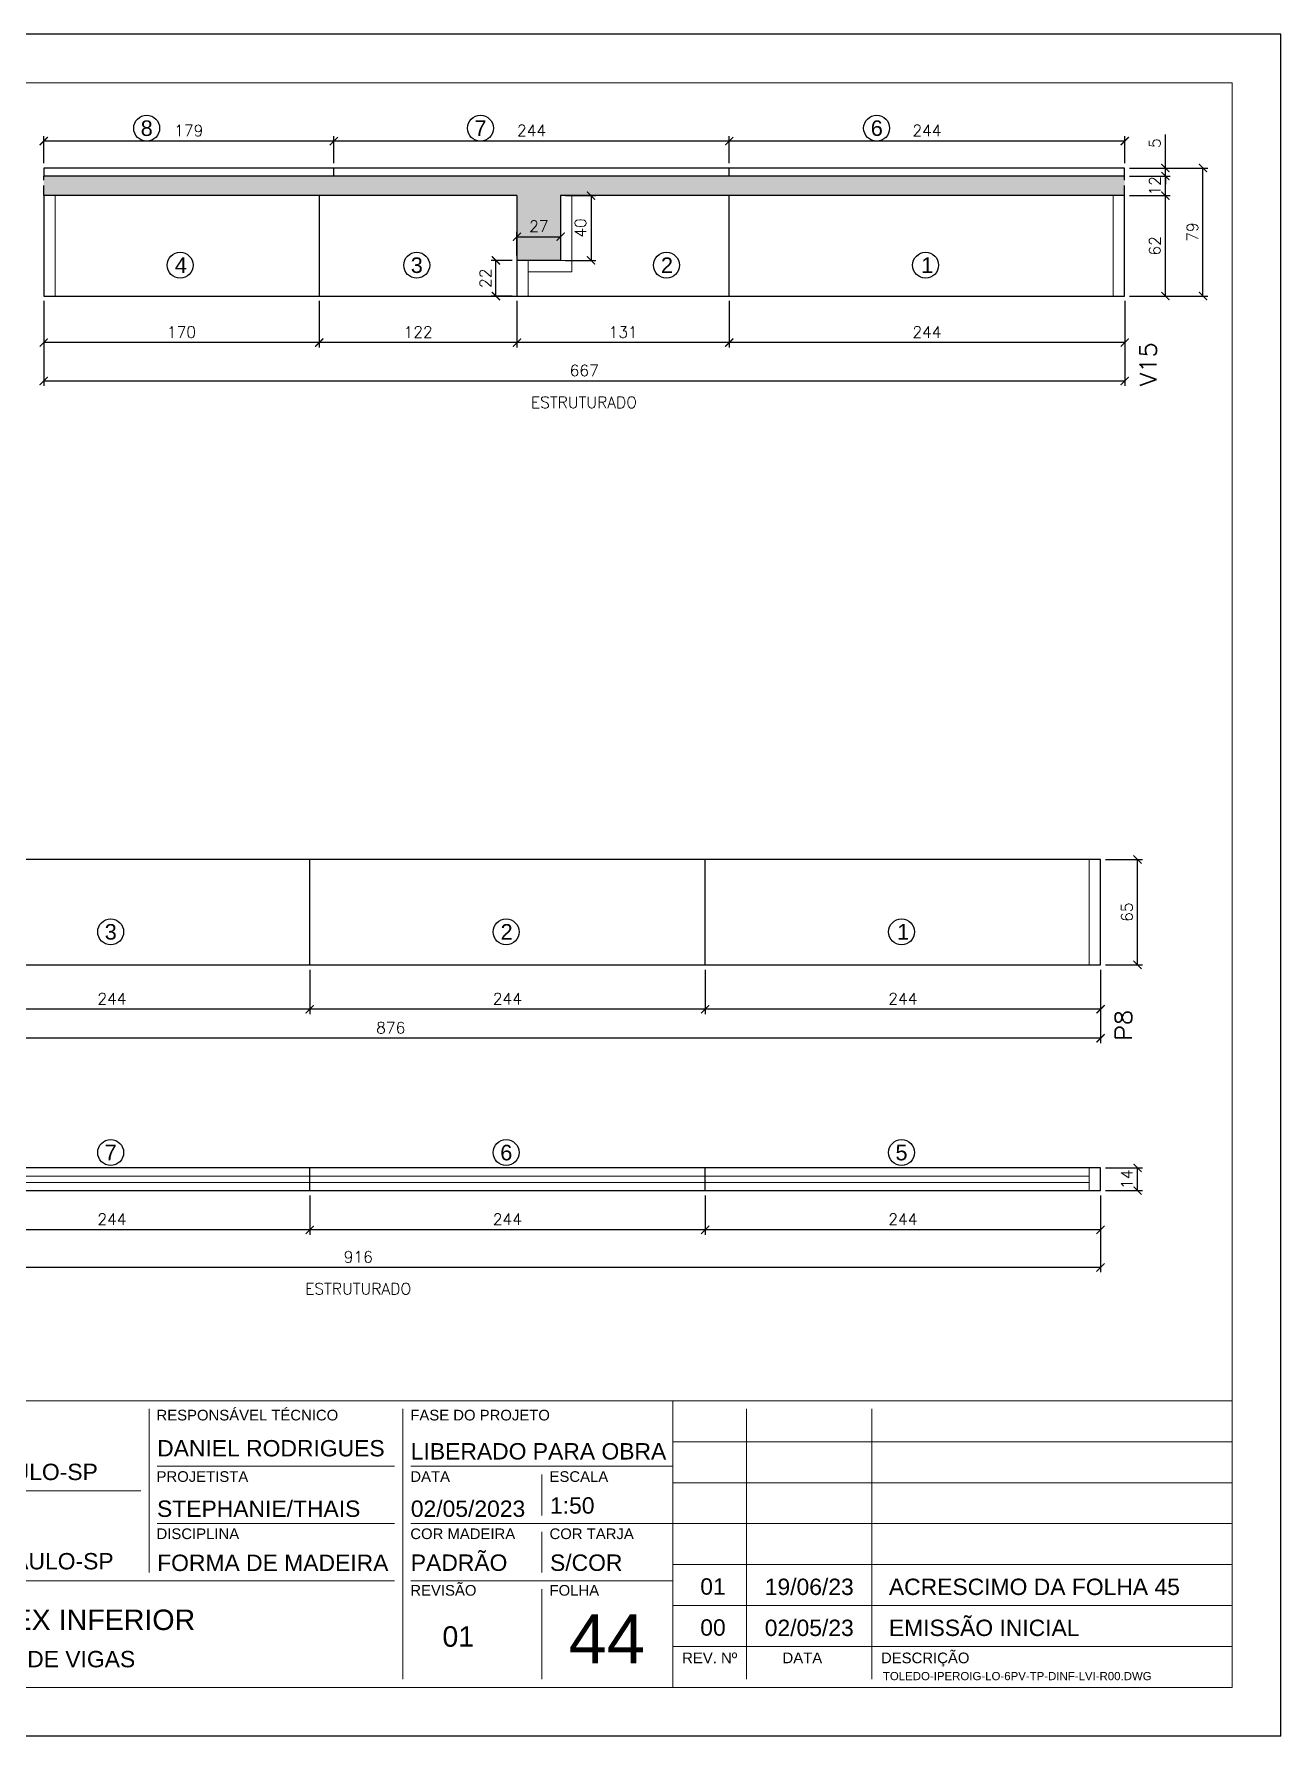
# Model space of a CAD drawing. Extents: x -23436 to 4767, y -4638 to 9755.
# Drawn here: x -19961 to -19191, y -3968 to -2918 of the extents above; entities that cross this region are included whole.
import ezdxf
from ezdxf.enums import TextEntityAlignment as Align

# ---------------------------------------------------------------- set-up
doc = ezdxf.new("R2010")
doc.units = 0
doc.header["$PDMODE"] = 2
doc.header["$PDSIZE"] = 10
doc.linetypes.add('HIDDEN', pattern=[9.525, 6.35, -3.175])
doc.layers.get('0').update_dxf_attribs({"lineweight": 13})
doc.layers.get('Defpoints').update_dxf_attribs({"lineweight": 13})
for name, color, linetype in [('Concreto', 250, 'HIDDEN'), ('Cota', 4, 'Continuous'), ('MB Logo', 255, 'Continuous'), ('Painéis', 200, 'Continuous'), ('Romaneio', 10, 'Continuous')]:
    doc.layers.add(name, color=color, linetype=linetype)
for name, color, linetype, lineweight in [('FOLHA MB', 7, 'Continuous', 13), ('N° Folha', 5, 'Continuous', 13), ('Sarr 2.2x7', 40, 'Continuous', 9), ('Texto Seção', 7, 'Continuous', 15)]:
    doc.layers.add(name, color=color, linetype=linetype, lineweight=lineweight)
doc.layers.add('Laje_Perimetro', color=7, linetype='Continuous', plot=False)
doc.styles.add('ARIAL', font='arial.ttf', dxfattribs={"oblique": 15, "height": 25})
doc.styles.add('MB_C01', font='arial.ttf', dxfattribs={"height": 1.3})
doc.styles.add('MB_C02', font='arial.ttf', dxfattribs={"height": 2})
doc.styles.add('MB_C03', font='arial.ttf', dxfattribs={"height": 2.5})
doc.styles.add('MB_C04', font='arial.ttf', dxfattribs={"height": 6})
doc.styles.add('REGUA-120', font='ROMANS.shx', dxfattribs={"height": 15})
doc.styles.add('ROMANS', font='romans.shx')
doc.dimstyles.new('Cota Paínel', dxfattribs={"dimtxt": 7, "dimasz": 5, "dimexe": 3, "dimexo": 3, "dimgap": 3, "dimtad": 1, "dimdec": 1, "dimzin": 12, "dimdsep": 46, "dimtxsty": 'ROMANS', "dimblk": 'ARCHTICK', "dimcen": 0, "dimclrd": 4, "dimclre": 4, "dimclrt": 1, "dimadec": 1, "dimazin": 3, "dimtfac": 1, "dimtdec": 1, "dimtmove": 0, "dimatfit": 3, "dimldrblk": 'OBLIQUE', "dimfxl": 1, "dimtolj": 1, "dimtzin": 12, "dimarcsym": 0})

# ---------------------------------------------------------------- blocks, each defined once
blk = doc.blocks.new('A$C169d8357')
at = {"layer": 'FOLHA MB', "color": 1}
for p, q in [((1109.8, 356.7), (70, 356.7)), ((786.6, 351.7), (786.6, 250.7)), ((943.1, 351.7), (943.1, 185)), ((1109.8, 356.7), (1109.8, 179.9)), ((1455, 356.7), (1109.8, 356.7)), ((1155.3, 185), (1155.3, 351.7)), ((1232.6, 351.7), (1232.6, 185)), ((1455, 331.5), (1109.8, 331.5)), ((938.1, 316.3), (791.6, 316.3)), ((1109.8, 316.3), (948.2, 316.3)), ((1029, 311.3), (1029, 286)), ((1455, 306.2), (1109.8, 306.2)), ((781.5, 301.2), (450.7, 301.2)), ((938.1, 281), (791.6, 281)), ((1109.8, 281), (948.2, 281)), ((1029, 275.9), (1029, 250.7)), ((1455, 281), (1109.8, 281)), ((1455, 255.7), (1109.8, 255.7)), ((938.1, 245.6), (450.7, 245.6)), ((1109.8, 245.6), (948.2, 245.6)), ((1029, 240.6), (1029, 185)), ((1455, 230.4), (1109.8, 230.4)), ((1455, 205.2), (1109.8, 205.2))]:
    blk.add_line(p, q, dxfattribs=at)
for points in [[(0, 1199.9), (0, 149.9), (1485, 149.9), (1485, 1199.9)], [(70, 1169.9), (70, 179.9), (1455, 179.9), (1455, 1169.9)]]:
    blk.add_lwpolyline(points, close=True, dxfattribs=at)
at = {"layer": 'FOLHA MB', "color": 6}
for s, height, style, p in [('RESPONSÁVEL TÉCNICO', 6.566, 'MB_C01', (791.2, 344.6)), ('FASE DO PROJETO', 6.566, 'MB_C01', (947.8, 344.6)), ('R. HUNGRIA,620-10ºANDAR-SÃO PAULO-SP', 10.102, 'MB_C02', (459.7, 307.8)), ('PROJETISTA', 6.57, 'MB_C01', (791.2, 306.7)), ('DATA', 6.57, 'MB_C01', (947.8, 306.7)), ('ESCALA', 6.57, 'MB_C01', (1033.7, 306.7)), ('DISCIPLINA', 6.57, 'MB_C01', (791.2, 271.4)), ('COR MADEIRA', 6.566, 'MB_C01', (947.8, 271.4)), ('COR TARJA', 6.57, 'MB_C01', (1033.7, 271.4)), ('RUA IPEROIG,180-PERDIZES-SÃO PAULO-SP', 10.102, 'MB_C02', (459.7, 252.7)), ('REVISÃO', 6.57, 'MB_C01', (947.8, 236.5)), ('FOLHA', 6.57, 'MB_C01', (1033.7, 236.5)), ('PROJETO EXECUTIVO DE LATERAIS DE VIGAS', 10.102, 'MB_C02', (459.7, 192.3))]:
    blk.add_text(s, height=height, dxfattribs=dict(at, style=style)).set_placement(p)
at = {"layer": 'FOLHA MB', "color": 5}
for s, height, style, p in [('DANIEL RODRIGUES', 10.102, 'MB_C02', (791.6, 322.4)), ('LIBERADO PARA OBRA', 10.102, 'MB_C02', (948.1, 320.5)), ('STEPHANIE/THAIS', 10.102, 'MB_C02', (791.5, 285.1)), ('02/05/2023', 10.1, 'MB_C02', (948.1, 285.1)), ('1:50', 10.1, 'MB_C02', (1034, 287.1)), ('PADRÃO', 10.1, 'MB_C02', (948.1, 251.8)), ('FORMA DE MADEIRA', 10.102, 'MB_C02', (791.6, 251.7)), ('S/COR', 10.1, 'MB_C02', (1034, 251.8)), ('01', 10.1, 'MB_C02', (1126.7, 237.1)), ('19/06/23', 10.1, 'MB_C02', (1166.5, 236.9)), ('ACRESCIMO DA FOLHA 45', 10.102, 'MB_C02', (1243.1, 236.9)), ('6º PAVIMENTO / TIPO / DUPLEX INFERIOR', 12.628, 'MB_C03', (459.7, 215.3)), ('00', 10.1, 'MB_C02', (1126.7, 211.8)), ('02/05/23', 10.1, 'MB_C02', (1166.5, 211.6)), ('EMISSÃO INICIAL', 10.102, 'MB_C02', (1243.1, 211.6)), ('01', 12.63, 'MB_C03', (967.6, 205))]:
    blk.add_text(s, height=height, dxfattribs=dict(at, style=style)).set_placement(p)
at = {"layer": 'FOLHA MB', "color": 6, "style": 'MB_C01'}
for s, p in [('REV. Nº', (1132.5, 198.1)), ('DATA', (1189.7, 198.1)), ('DESCRIÇÃO', (1265.5, 198.1))]:
    blk.add_text(s, height=6.57, dxfattribs=at).set_placement(p, align=Align.MIDDLE_CENTER)
at = {"layer": 'FOLHA MB', "insert": (1239.4, 189.4), "char_height": 5.051, "width": 210.818, "attachment_point": 1, "style": 'MB_C04'}
blk.add_mtext('TOLEDO-IPEROIG-LO-6PV-TP-DINF-LVI-R00.DWG', dxfattribs=at)
blk = doc.blocks.new('_ArchTick')
at = {"color": 0, "linetype": 'ByBlock', "const_width": 0.15}
blk.add_lwpolyline([(-0.5, -0.5), (0.5, 0.5)], dxfattribs=at)
blk = doc.blocks.new('*D1440')
at = {"layer": 'Cota', "color": 4, "lineweight": -2, "transparency": 16777216}
for p, q in [((-19546.7, -3495), (-19546.7, -3522.4)), ((-19302.7, -3495), (-19302.7, -3522.4)), ((-19302.7, -3519.4), (-19546.7, -3519.4))]:
    blk.add_line(p, q, dxfattribs=at)
at = {"layer": 'Defpoints', "color": 0, "transparency": 16777216}
for p in [(-19546.7, -3492), (-19302.7, -3492), (-19546.7, -3519.4)]:
    blk.add_point(p, dxfattribs=at)
at = {"layer": 'Cota', "color": 4, "lineweight": -2, "transparency": 16777216, "xscale": 5, "yscale": 5, "zscale": 5, "rotation": 180}
blk.add_blockref('_ArchTick', (-19546.7, -3519.4), dxfattribs=at)
at = {"layer": 'Cota', "color": 4, "lineweight": -2, "transparency": 16777216, "xscale": 5, "yscale": 5, "zscale": 5}
blk.add_blockref('_ArchTick', (-19302.7, -3519.4), dxfattribs=at)
at = {"layer": 'Cota', "color": 1, "transparency": 16777216, "insert": (-19424.7, -3512.9), "char_height": 7, "attachment_point": 5, "style": 'ROMANS'}
blk.add_mtext('\\A1;244', dxfattribs=at)
blk = doc.blocks.new('_OBLIQUE')
at = {"color": 0, "linetype": 'ByBlock', "lineweight": -2}
for p, q in [((0, 0), (-1, 0)), ((-0.5, -0.5), (0.5, 0.5))]:
    blk.add_line(p, q, dxfattribs=at)
blk = doc.blocks.new('*D1441')
at = {"layer": 'Cota', "color": 4, "lineweight": -2, "transparency": 16777216}
for p, q in [((-19790.7, -3495), (-19790.7, -3522.4)), ((-19546.7, -3495), (-19546.7, -3522.4)), ((-19546.7, -3519.4), (-19790.7, -3519.4))]:
    blk.add_line(p, q, dxfattribs=at)
at = {"layer": 'Defpoints', "color": 0, "transparency": 16777216}
for p in [(-19790.7, -3492), (-19546.7, -3492), (-19790.7, -3519.4)]:
    blk.add_point(p, dxfattribs=at)
at = {"layer": 'Cota', "color": 4, "lineweight": -2, "transparency": 16777216, "xscale": 5, "yscale": 5, "zscale": 5, "rotation": 180}
blk.add_blockref('_ArchTick', (-19790.7, -3519.4), dxfattribs=at)
at = {"layer": 'Cota', "color": 4, "lineweight": -2, "transparency": 16777216, "xscale": 5, "yscale": 5, "zscale": 5}
blk.add_blockref('_ArchTick', (-19546.7, -3519.4), dxfattribs=at)
at = {"layer": 'Cota', "color": 1, "transparency": 16777216, "insert": (-19668.7, -3512.9), "char_height": 7, "attachment_point": 5, "style": 'ROMANS'}
blk.add_mtext('\\A1;244', dxfattribs=at)
blk = doc.blocks.new('*D1442')
at = {"layer": 'Cota', "color": 4, "lineweight": -2, "transparency": 16777216}
for p, q in [((-20034.7, -3495), (-20034.7, -3522.4)), ((-19790.7, -3495), (-19790.7, -3522.4)), ((-19790.7, -3519.4), (-20034.7, -3519.4))]:
    blk.add_line(p, q, dxfattribs=at)
at = {"layer": 'Defpoints', "color": 0, "transparency": 16777216}
for p in [(-20034.7, -3492), (-19790.7, -3492), (-20034.7, -3519.4)]:
    blk.add_point(p, dxfattribs=at)
at = {"layer": 'Cota', "color": 4, "lineweight": -2, "transparency": 16777216, "xscale": 5, "yscale": 5, "zscale": 5, "rotation": 180}
blk.add_blockref('_ArchTick', (-20034.7, -3519.4), dxfattribs=at)
at = {"layer": 'Cota', "color": 4, "lineweight": -2, "transparency": 16777216, "xscale": 5, "yscale": 5, "zscale": 5}
blk.add_blockref('_ArchTick', (-19790.7, -3519.4), dxfattribs=at)
at = {"layer": 'Cota', "color": 1, "transparency": 16777216, "insert": (-19912.7, -3512.9), "char_height": 7, "attachment_point": 5, "style": 'ROMANS'}
blk.add_mtext('\\A1;244', dxfattribs=at)
blk = doc.blocks.new('*D1444')
at = {"layer": 'Cota', "color": 4, "lineweight": -2, "transparency": 16777216}
for p, q in [((-19546.7, -3634.3), (-19546.7, -3658.5)), ((-19302.7, -3634.3), (-19302.7, -3658.5)), ((-19302.7, -3655.5), (-19546.7, -3655.5))]:
    blk.add_line(p, q, dxfattribs=at)
at = {"layer": 'Defpoints', "color": 0, "transparency": 16777216}
for p in [(-19546.7, -3631.3), (-19302.7, -3631.3), (-19546.7, -3655.5)]:
    blk.add_point(p, dxfattribs=at)
at = {"layer": 'Cota', "color": 4, "lineweight": -2, "transparency": 16777216, "xscale": 5, "yscale": 5, "zscale": 5, "rotation": 180}
blk.add_blockref('_ArchTick', (-19546.7, -3655.5), dxfattribs=at)
at = {"layer": 'Cota', "color": 4, "lineweight": -2, "transparency": 16777216, "xscale": 5, "yscale": 5, "zscale": 5}
blk.add_blockref('_ArchTick', (-19302.7, -3655.5), dxfattribs=at)
at = {"layer": 'Cota', "color": 1, "transparency": 16777216, "insert": (-19424.7, -3649), "char_height": 7, "attachment_point": 5, "style": 'ROMANS'}
blk.add_mtext('\\A1;244', dxfattribs=at)
blk = doc.blocks.new('*D1445')
at = {"layer": 'Cota', "color": 4, "lineweight": -2, "transparency": 16777216}
for p, q in [((-19790.7, -3634.3), (-19790.7, -3658.5)), ((-19546.7, -3634.3), (-19546.7, -3658.5)), ((-19546.7, -3655.5), (-19790.7, -3655.5))]:
    blk.add_line(p, q, dxfattribs=at)
at = {"layer": 'Defpoints', "color": 0, "transparency": 16777216}
for p in [(-19790.7, -3631.3), (-19546.7, -3631.3), (-19790.7, -3655.5)]:
    blk.add_point(p, dxfattribs=at)
at = {"layer": 'Cota', "color": 4, "lineweight": -2, "transparency": 16777216, "xscale": 5, "yscale": 5, "zscale": 5, "rotation": 180}
blk.add_blockref('_ArchTick', (-19790.7, -3655.5), dxfattribs=at)
at = {"layer": 'Cota', "color": 4, "lineweight": -2, "transparency": 16777216, "xscale": 5, "yscale": 5, "zscale": 5}
blk.add_blockref('_ArchTick', (-19546.7, -3655.5), dxfattribs=at)
at = {"layer": 'Cota', "color": 1, "transparency": 16777216, "insert": (-19668.7, -3649), "char_height": 7, "attachment_point": 5, "style": 'ROMANS'}
blk.add_mtext('\\A1;244', dxfattribs=at)
blk = doc.blocks.new('*D1446')
at = {"layer": 'Cota', "color": 4, "lineweight": -2, "transparency": 16777216}
for p, q in [((-20034.7, -3634.3), (-20034.7, -3658.5)), ((-19790.7, -3634.3), (-19790.7, -3658.5)), ((-19790.7, -3655.5), (-20034.7, -3655.5))]:
    blk.add_line(p, q, dxfattribs=at)
at = {"layer": 'Defpoints', "color": 0, "transparency": 16777216}
for p in [(-20034.7, -3631.3), (-19790.7, -3631.3), (-20034.7, -3655.5)]:
    blk.add_point(p, dxfattribs=at)
at = {"layer": 'Cota', "color": 4, "lineweight": -2, "transparency": 16777216, "xscale": 5, "yscale": 5, "zscale": 5, "rotation": 180}
blk.add_blockref('_ArchTick', (-20034.7, -3655.5), dxfattribs=at)
at = {"layer": 'Cota', "color": 4, "lineweight": -2, "transparency": 16777216, "xscale": 5, "yscale": 5, "zscale": 5}
blk.add_blockref('_ArchTick', (-19790.7, -3655.5), dxfattribs=at)
at = {"layer": 'Cota', "color": 1, "transparency": 16777216, "insert": (-19912.7, -3649), "char_height": 7, "attachment_point": 5, "style": 'ROMANS'}
blk.add_mtext('\\A1;244', dxfattribs=at)
blk = doc.blocks.new('*D1448')
at = {"layer": 'Cota', "color": 4, "lineweight": -2, "transparency": 16777216}
for p, q in [((-20218.7, -3634.3), (-20218.7, -3681.7)), ((-19302.7, -3634.3), (-19302.7, -3681.7)), ((-19302.7, -3678.7), (-20218.7, -3678.7))]:
    blk.add_line(p, q, dxfattribs=at)
at = {"layer": 'Defpoints', "color": 0, "transparency": 16777216}
for p in [(-20218.7, -3631.3), (-19302.7, -3631.3), (-20218.7, -3678.7)]:
    blk.add_point(p, dxfattribs=at)
at = {"layer": 'Cota', "color": 4, "lineweight": -2, "transparency": 16777216, "xscale": 5, "yscale": 5, "zscale": 5, "rotation": 180}
blk.add_blockref('_ArchTick', (-20218.7, -3678.7), dxfattribs=at)
at = {"layer": 'Cota', "color": 4, "lineweight": -2, "transparency": 16777216, "xscale": 5, "yscale": 5, "zscale": 5}
blk.add_blockref('_ArchTick', (-19302.7, -3678.7), dxfattribs=at)
at = {"layer": 'Cota', "color": 1, "transparency": 16777216, "insert": (-19760.7, -3672.2), "char_height": 7, "attachment_point": 5, "style": 'ROMANS'}
blk.add_mtext('\\A1;916', dxfattribs=at)
blk = doc.blocks.new('*D1449')
at = {"layer": 'Cota', "color": 4, "lineweight": -2, "transparency": 16777216}
for p, q in [((-20178.7, -3495), (-20178.7, -3540.3)), ((-19302.7, -3495), (-19302.7, -3540.3)), ((-19302.7, -3537.3), (-20178.7, -3537.3))]:
    blk.add_line(p, q, dxfattribs=at)
at = {"layer": 'Defpoints', "color": 0, "transparency": 16777216}
for p in [(-20178.7, -3492), (-19302.7, -3492), (-20178.7, -3537.3)]:
    blk.add_point(p, dxfattribs=at)
at = {"layer": 'Cota', "color": 4, "lineweight": -2, "transparency": 16777216, "xscale": 5, "yscale": 5, "zscale": 5, "rotation": 180}
blk.add_blockref('_ArchTick', (-20178.7, -3537.3), dxfattribs=at)
at = {"layer": 'Cota', "color": 4, "lineweight": -2, "transparency": 16777216, "xscale": 5, "yscale": 5, "zscale": 5}
blk.add_blockref('_ArchTick', (-19302.7, -3537.3), dxfattribs=at)
at = {"layer": 'Cota', "color": 1, "transparency": 16777216, "insert": (-19740.7, -3530.8), "char_height": 7, "attachment_point": 5, "style": 'ROMANS'}
blk.add_mtext('\\A1;876', dxfattribs=at)
blk = doc.blocks.new('*D1452')
at = {"layer": 'Cota', "color": 4, "lineweight": -2, "transparency": 16777216}
for p, q in [((-19299.7, -3617.3), (-19276.9, -3617.3)), ((-19279.9, -3631.3), (-19279.9, -3617.3)), ((-19299.7, -3631.3), (-19276.9, -3631.3))]:
    blk.add_line(p, q, dxfattribs=at)
at = {"layer": 'Defpoints', "color": 0, "transparency": 16777216}
for p in [(-19302.7, -3617.3), (-19279.9, -3617.3), (-19302.7, -3631.3)]:
    blk.add_point(p, dxfattribs=at)
at = {"layer": 'Cota', "color": 4, "lineweight": -2, "transparency": 16777216, "xscale": 5, "yscale": 5, "zscale": 5}
for p, rotation in [((-19279.9, -3617.3), 90), ((-19279.9, -3631.3), 270)]:
    blk.add_blockref('_ArchTick', p, dxfattribs=dict(at, rotation=rotation))
at = {"layer": 'Cota', "color": 1, "transparency": 16777216, "insert": (-19286.4, -3624.3), "char_height": 7, "attachment_point": 5, "rotation": 90, "style": 'ROMANS'}
blk.add_mtext('\\A1;14', dxfattribs=at)
blk = doc.blocks.new('*D1453')
at = {"layer": 'Cota', "color": 4, "lineweight": -2, "transparency": 16777216}
for p, q in [((-19299.7, -3427), (-19276.9, -3427)), ((-19279.9, -3492), (-19279.9, -3427)), ((-19299.7, -3492), (-19276.9, -3492))]:
    blk.add_line(p, q, dxfattribs=at)
at = {"layer": 'Defpoints', "color": 0, "transparency": 16777216}
for p in [(-19302.7, -3427), (-19279.9, -3427), (-19302.7, -3492)]:
    blk.add_point(p, dxfattribs=at)
at = {"layer": 'Cota', "color": 4, "lineweight": -2, "transparency": 16777216, "xscale": 5, "yscale": 5, "zscale": 5}
for p, rotation in [((-19279.9, -3427), 90), ((-19279.9, -3492), 270)]:
    blk.add_blockref('_ArchTick', p, dxfattribs=dict(at, rotation=rotation))
at = {"layer": 'Cota', "color": 1, "transparency": 16777216, "insert": (-19286.4, -3459.5), "char_height": 7, "attachment_point": 5, "rotation": 90, "style": 'ROMANS'}
blk.add_mtext('\\A1;65', dxfattribs=at)
blk = doc.blocks.new('*D1454')
at = {"layer": 'Cota', "color": 4, "lineweight": -2, "transparency": 16777216}
for p, q in [((-19531.8, -3082.4), (-19531.8, -3111.1)), ((-19287.8, -3082.4), (-19287.8, -3111.1)), ((-19287.8, -3108.1), (-19531.8, -3108.1))]:
    blk.add_line(p, q, dxfattribs=at)
at = {"layer": 'Defpoints', "color": 0, "transparency": 16777216}
for p in [(-19531.8, -3079.4), (-19287.8, -3079.4), (-19531.8, -3108.1)]:
    blk.add_point(p, dxfattribs=at)
at = {"layer": 'Cota', "color": 4, "lineweight": -2, "transparency": 16777216, "xscale": 5, "yscale": 5, "zscale": 5, "rotation": 180}
blk.add_blockref('_ArchTick', (-19531.8, -3108.1), dxfattribs=at)
at = {"layer": 'Cota', "color": 4, "lineweight": -2, "transparency": 16777216, "xscale": 5, "yscale": 5, "zscale": 5}
blk.add_blockref('_ArchTick', (-19287.8, -3108.1), dxfattribs=at)
at = {"layer": 'Cota', "color": 1, "transparency": 16777216, "insert": (-19409.8, -3101.6), "char_height": 7, "attachment_point": 5, "style": 'ROMANS'}
blk.add_mtext('\\A1;244', dxfattribs=at)
blk = doc.blocks.new('*D1455')
at = {"layer": 'Cota', "color": 4, "lineweight": -2, "transparency": 16777216}
for p, q in [((-19662.8, -3082.4), (-19662.8, -3111.1)), ((-19531.8, -3082.4), (-19531.8, -3111.1)), ((-19531.8, -3108.1), (-19662.8, -3108.1))]:
    blk.add_line(p, q, dxfattribs=at)
at = {"layer": 'Defpoints', "color": 0, "transparency": 16777216}
for p in [(-19662.8, -3079.4), (-19531.8, -3079.4), (-19662.8, -3108.1)]:
    blk.add_point(p, dxfattribs=at)
at = {"layer": 'Cota', "color": 4, "lineweight": -2, "transparency": 16777216, "xscale": 5, "yscale": 5, "zscale": 5, "rotation": 180}
blk.add_blockref('_ArchTick', (-19662.8, -3108.1), dxfattribs=at)
at = {"layer": 'Cota', "color": 4, "lineweight": -2, "transparency": 16777216, "xscale": 5, "yscale": 5, "zscale": 5}
blk.add_blockref('_ArchTick', (-19531.8, -3108.1), dxfattribs=at)
at = {"layer": 'Cota', "color": 1, "transparency": 16777216, "insert": (-19597.3, -3101.6), "char_height": 7, "attachment_point": 5, "style": 'ROMANS'}
blk.add_mtext('\\A1;131', dxfattribs=at)
blk = doc.blocks.new('*D1456')
at = {"layer": 'Cota', "color": 4, "lineweight": -2, "transparency": 16777216}
for p, q in [((-19784.8, -3082.4), (-19784.8, -3111.1)), ((-19662.8, -3082.4), (-19662.8, -3111.1)), ((-19662.8, -3108.1), (-19784.8, -3108.1))]:
    blk.add_line(p, q, dxfattribs=at)
at = {"layer": 'Defpoints', "color": 0, "transparency": 16777216}
for p in [(-19784.8, -3079.4), (-19662.8, -3079.4), (-19784.8, -3108.1)]:
    blk.add_point(p, dxfattribs=at)
at = {"layer": 'Cota', "color": 4, "lineweight": -2, "transparency": 16777216, "xscale": 5, "yscale": 5, "zscale": 5, "rotation": 180}
blk.add_blockref('_ArchTick', (-19784.8, -3108.1), dxfattribs=at)
at = {"layer": 'Cota', "color": 4, "lineweight": -2, "transparency": 16777216, "xscale": 5, "yscale": 5, "zscale": 5}
blk.add_blockref('_ArchTick', (-19662.8, -3108.1), dxfattribs=at)
at = {"layer": 'Cota', "color": 1, "transparency": 16777216, "insert": (-19723.8, -3101.6), "char_height": 7, "attachment_point": 5, "style": 'ROMANS'}
blk.add_mtext('\\A1;122', dxfattribs=at)
blk = doc.blocks.new('*D1457')
at = {"layer": 'Cota', "color": 4, "lineweight": -2, "transparency": 16777216}
for p, q in [((-19954.8, -3082.4), (-19954.8, -3111.1)), ((-19784.8, -3082.4), (-19784.8, -3111.1)), ((-19784.8, -3108.1), (-19954.8, -3108.1))]:
    blk.add_line(p, q, dxfattribs=at)
at = {"layer": 'Defpoints', "color": 0, "transparency": 16777216}
for p in [(-19954.8, -3079.4), (-19784.8, -3079.4), (-19954.8, -3108.1)]:
    blk.add_point(p, dxfattribs=at)
at = {"layer": 'Cota', "color": 4, "lineweight": -2, "transparency": 16777216, "xscale": 5, "yscale": 5, "zscale": 5, "rotation": 180}
blk.add_blockref('_ArchTick', (-19954.8, -3108.1), dxfattribs=at)
at = {"layer": 'Cota', "color": 4, "lineweight": -2, "transparency": 16777216, "xscale": 5, "yscale": 5, "zscale": 5}
blk.add_blockref('_ArchTick', (-19784.8, -3108.1), dxfattribs=at)
at = {"layer": 'Cota', "color": 1, "transparency": 16777216, "insert": (-19869.8, -3101.6), "char_height": 7, "attachment_point": 5, "style": 'ROMANS'}
blk.add_mtext('\\A1;170', dxfattribs=at)
blk = doc.blocks.new('*D1470')
at = {"layer": 'Cota', "color": 4, "lineweight": -2, "transparency": 16777216}
for p, q in [((-19954.8, -3082.4), (-19954.8, -3134.8)), ((-19287.8, -3082.4), (-19287.8, -3134.8)), ((-19287.8, -3131.8), (-19954.8, -3131.8))]:
    blk.add_line(p, q, dxfattribs=at)
at = {"layer": 'Defpoints', "color": 0, "transparency": 16777216}
for p in [(-19954.8, -3079.4), (-19287.8, -3079.4), (-19954.8, -3131.8)]:
    blk.add_point(p, dxfattribs=at)
at = {"layer": 'Cota', "color": 4, "lineweight": -2, "transparency": 16777216, "xscale": 5, "yscale": 5, "zscale": 5, "rotation": 180}
blk.add_blockref('_ArchTick', (-19954.8, -3131.8), dxfattribs=at)
at = {"layer": 'Cota', "color": 4, "lineweight": -2, "transparency": 16777216, "xscale": 5, "yscale": 5, "zscale": 5}
blk.add_blockref('_ArchTick', (-19287.8, -3131.8), dxfattribs=at)
at = {"layer": 'Cota', "color": 1, "transparency": 16777216, "insert": (-19621.3, -3125.3), "char_height": 7, "attachment_point": 5, "style": 'ROMANS'}
blk.add_mtext('\\A1;667', dxfattribs=at)
blk = doc.blocks.new('*D1471')
at = {"layer": 'Cota', "color": 4, "lineweight": -2, "transparency": 16777216}
for p, q in [((-19531.8, -2997.4), (-19531.8, -2980.8)), ((-19287.8, -2997.4), (-19287.8, -2980.8)), ((-19287.8, -2983.8), (-19531.8, -2983.8))]:
    blk.add_line(p, q, dxfattribs=at)
at = {"layer": 'Defpoints', "color": 0, "transparency": 16777216}
for p in [(-19531.8, -2983.8), (-19531.8, -3000.4), (-19287.8, -3000.4)]:
    blk.add_point(p, dxfattribs=at)
at = {"layer": 'Cota', "color": 4, "lineweight": -2, "transparency": 16777216, "xscale": 5, "yscale": 5, "zscale": 5, "rotation": 180}
blk.add_blockref('_ArchTick', (-19531.8, -2983.8), dxfattribs=at)
at = {"layer": 'Cota', "color": 4, "lineweight": -2, "transparency": 16777216, "xscale": 5, "yscale": 5, "zscale": 5}
blk.add_blockref('_ArchTick', (-19287.8, -2983.8), dxfattribs=at)
at = {"layer": 'Cota', "color": 1, "transparency": 16777216, "insert": (-19409.8, -2977.3), "char_height": 7, "attachment_point": 5, "style": 'ROMANS'}
blk.add_mtext('\\A1;244', dxfattribs=at)
blk = doc.blocks.new('*D1472')
at = {"layer": 'Cota', "color": 4, "lineweight": -2, "transparency": 16777216}
for p, q in [((-19775.8, -2997.4), (-19775.8, -2980.8)), ((-19531.8, -2997.4), (-19531.8, -2980.8)), ((-19531.8, -2983.8), (-19775.8, -2983.8))]:
    blk.add_line(p, q, dxfattribs=at)
at = {"layer": 'Defpoints', "color": 0, "transparency": 16777216}
for p in [(-19775.8, -2983.8), (-19775.8, -3000.4), (-19531.8, -3000.4)]:
    blk.add_point(p, dxfattribs=at)
at = {"layer": 'Cota', "color": 4, "lineweight": -2, "transparency": 16777216, "xscale": 5, "yscale": 5, "zscale": 5, "rotation": 180}
blk.add_blockref('_ArchTick', (-19775.8, -2983.8), dxfattribs=at)
at = {"layer": 'Cota', "color": 4, "lineweight": -2, "transparency": 16777216, "xscale": 5, "yscale": 5, "zscale": 5}
blk.add_blockref('_ArchTick', (-19531.8, -2983.8), dxfattribs=at)
at = {"layer": 'Cota', "color": 1, "transparency": 16777216, "insert": (-19653.8, -2977.3), "char_height": 7, "attachment_point": 5, "style": 'ROMANS'}
blk.add_mtext('\\A1;244', dxfattribs=at)
blk = doc.blocks.new('*D1473')
at = {"layer": 'Cota', "color": 4, "lineweight": -2, "transparency": 16777216}
for p, q in [((-19954.8, -2997.4), (-19954.8, -2980.8)), ((-19775.8, -2997.4), (-19775.8, -2980.8)), ((-19775.8, -2983.8), (-19954.8, -2983.8))]:
    blk.add_line(p, q, dxfattribs=at)
at = {"layer": 'Defpoints', "color": 0, "transparency": 16777216}
for p in [(-19954.8, -2983.8), (-19954.8, -3000.4), (-19775.8, -3000.4)]:
    blk.add_point(p, dxfattribs=at)
at = {"layer": 'Cota', "color": 4, "lineweight": -2, "transparency": 16777216, "xscale": 5, "yscale": 5, "zscale": 5, "rotation": 180}
blk.add_blockref('_ArchTick', (-19954.8, -2983.8), dxfattribs=at)
at = {"layer": 'Cota', "color": 4, "lineweight": -2, "transparency": 16777216, "xscale": 5, "yscale": 5, "zscale": 5}
blk.add_blockref('_ArchTick', (-19775.8, -2983.8), dxfattribs=at)
at = {"layer": 'Cota', "color": 1, "transparency": 16777216, "insert": (-19865.3, -2977.3), "char_height": 7, "attachment_point": 5, "style": 'ROMANS'}
blk.add_mtext('\\A1;179', dxfattribs=at)
blk = doc.blocks.new('*D1458')
at = {"layer": 'Cota', "color": 4, "lineweight": -2, "transparency": 16777216}
for p, q in [((-19632.8, -3017.4), (-19614.1, -3017.4)), ((-19617.1, -3017.4), (-19617.1, -3057.4)), ((-19632.8, -3057.4), (-19614.1, -3057.4))]:
    blk.add_line(p, q, dxfattribs=at)
at = {"layer": 'Defpoints', "color": 0, "transparency": 16777216}
for p in [(-19635.8, -3017.4), (-19635.8, -3057.4), (-19617.1, -3057.4)]:
    blk.add_point(p, dxfattribs=at)
at = {"layer": 'Cota', "color": 4, "lineweight": -2, "transparency": 16777216, "xscale": 5, "yscale": 5, "zscale": 5}
for p, rotation in [((-19617.1, -3017.4), 90), ((-19617.1, -3057.4), 270)]:
    blk.add_blockref('_ArchTick', p, dxfattribs=dict(at, rotation=rotation))
at = {"layer": 'Cota', "color": 1, "transparency": 16777216, "insert": (-19623.6, -3037.4), "char_height": 7, "attachment_point": 5, "rotation": 90, "style": 'ROMANS'}
blk.add_mtext('\\A1;40', dxfattribs=at)
blk = doc.blocks.new('*D1459')
at = {"layer": 'Cota', "color": 4, "lineweight": -2, "transparency": 16777216}
for p, q in [((-19662.8, -3054.4), (-19662.8, -3039.8)), ((-19662.8, -3042.8), (-19635.8, -3042.8)), ((-19635.8, -3054.4), (-19635.8, -3039.8))]:
    blk.add_line(p, q, dxfattribs=at)
at = {"layer": 'Defpoints', "color": 0, "transparency": 16777216}
for p in [(-19635.8, -3042.8), (-19662.8, -3057.4), (-19635.8, -3057.4)]:
    blk.add_point(p, dxfattribs=at)
at = {"layer": 'Cota', "color": 4, "lineweight": -2, "transparency": 16777216, "xscale": 5, "yscale": 5, "zscale": 5, "rotation": 180}
blk.add_blockref('_ArchTick', (-19662.8, -3042.8), dxfattribs=at)
at = {"layer": 'Cota', "color": 4, "lineweight": -2, "transparency": 16777216, "xscale": 5, "yscale": 5, "zscale": 5}
blk.add_blockref('_ArchTick', (-19635.8, -3042.8), dxfattribs=at)
at = {"layer": 'Cota', "color": 1, "transparency": 16777216, "insert": (-19649.3, -3036.3), "char_height": 7, "attachment_point": 5, "style": 'ROMANS'}
blk.add_mtext('\\A1;27', dxfattribs=at)
blk = doc.blocks.new('*D1460')
at = {"layer": 'Cota', "color": 4, "lineweight": -2, "transparency": 16777216}
for p, q in [((-19665.8, -3057.4), (-19678.8, -3057.4)), ((-19675.8, -3079.4), (-19675.8, -3057.4)), ((-19665.8, -3079.4), (-19678.8, -3079.4))]:
    blk.add_line(p, q, dxfattribs=at)
at = {"layer": 'Defpoints', "color": 0, "transparency": 16777216}
for p in [(-19675.8, -3057.4), (-19662.8, -3057.4), (-19662.8, -3079.4)]:
    blk.add_point(p, dxfattribs=at)
at = {"layer": 'Cota', "color": 4, "lineweight": -2, "transparency": 16777216, "xscale": 5, "yscale": 5, "zscale": 5}
for p, rotation in [((-19675.8, -3057.4), 90), ((-19675.8, -3079.4), 270)]:
    blk.add_blockref('_ArchTick', p, dxfattribs=dict(at, rotation=rotation))
at = {"layer": 'Cota', "color": 1, "transparency": 16777216, "insert": (-19682.3, -3068.4), "char_height": 7, "attachment_point": 5, "rotation": 90, "style": 'ROMANS'}
blk.add_mtext('\\A1;22', dxfattribs=at)
blk = doc.blocks.new('*D1475')
at = {"layer": 'Cota', "color": 4, "lineweight": -2, "transparency": 16777216}
for p, q in [((-19284.8, -3017.4), (-19259.7, -3017.4)), ((-19262.7, -3079.4), (-19262.7, -3017.4)), ((-19284.8, -3079.4), (-19259.7, -3079.4))]:
    blk.add_line(p, q, dxfattribs=at)
at = {"layer": 'Defpoints', "color": 0, "transparency": 16777216}
for p in [(-19287.8, -3017.4), (-19262.7, -3017.4), (-19287.8, -3079.4)]:
    blk.add_point(p, dxfattribs=at)
at = {"layer": 'Cota', "color": 4, "lineweight": -2, "transparency": 16777216, "xscale": 5, "yscale": 5, "zscale": 5}
for p, rotation in [((-19262.7, -3017.4), 90), ((-19262.7, -3079.4), 270)]:
    blk.add_blockref('_ArchTick', p, dxfattribs=dict(at, rotation=rotation))
at = {"layer": 'Cota', "color": 1, "transparency": 16777216, "insert": (-19269.2, -3048.4), "char_height": 7, "attachment_point": 5, "rotation": 90, "style": 'ROMANS'}
blk.add_mtext('\\A1;62', dxfattribs=at)
blk = doc.blocks.new('*D1476')
at = {"layer": 'Cota', "color": 4, "lineweight": -2, "transparency": 16777216}
for p, q in [((-19284.8, -3005.4), (-19259.7, -3005.4)), ((-19262.7, -3017.4), (-19262.7, -3005.4)), ((-19284.8, -3017.4), (-19259.7, -3017.4))]:
    blk.add_line(p, q, dxfattribs=at)
at = {"layer": 'Defpoints', "color": 0, "transparency": 16777216}
for p in [(-19287.8, -3005.4), (-19262.7, -3005.4), (-19287.8, -3017.4)]:
    blk.add_point(p, dxfattribs=at)
at = {"layer": 'Cota', "color": 4, "lineweight": -2, "transparency": 16777216, "xscale": 5, "yscale": 5, "zscale": 5}
for p, rotation in [((-19262.7, -3005.4), 90), ((-19262.7, -3017.4), 270)]:
    blk.add_blockref('_ArchTick', p, dxfattribs=dict(at, rotation=rotation))
at = {"layer": 'Cota', "color": 1, "transparency": 16777216, "insert": (-19269.2, -3011.4), "char_height": 7, "attachment_point": 5, "rotation": 90, "style": 'ROMANS'}
blk.add_mtext('\\A1;12', dxfattribs=at)
blk = doc.blocks.new('*D1477')
at = {"layer": 'Cota', "color": 4, "lineweight": -2, "transparency": 16777216}
for p, q in [((-19262.7, -3000.4), (-19262.7, -2979.8)), ((-19284.8, -3000.4), (-19259.7, -3000.4)), ((-19262.7, -3005.4), (-19262.7, -3000.4)), ((-19284.8, -3005.4), (-19259.7, -3005.4)), ((-19262.7, -3005.4), (-19262.7, -3010.4))]:
    blk.add_line(p, q, dxfattribs=at)
at = {"layer": 'Defpoints', "color": 0, "transparency": 16777216}
for p in [(-19287.8, -3000.4), (-19262.7, -3000.4), (-19287.8, -3005.4)]:
    blk.add_point(p, dxfattribs=at)
at = {"layer": 'Cota', "color": 4, "lineweight": -2, "transparency": 16777216, "xscale": 5, "yscale": 5, "zscale": 5}
for p, rotation in [((-19262.7, -3000.4), 270), ((-19262.7, -3005.4), 90)]:
    blk.add_blockref('_ArchTick', p, dxfattribs=dict(at, rotation=rotation))
at = {"layer": 'Cota', "color": 1, "transparency": 16777216, "insert": (-19269.2, -2985.1), "char_height": 7, "attachment_point": 5, "rotation": 90, "style": 'ROMANS'}
blk.add_mtext('\\A1;5', dxfattribs=at)
blk = doc.blocks.new('*D1478')
at = {"layer": 'Cota', "color": 4, "lineweight": -2, "transparency": 16777216}
for p, q in [((-19284.8, -3000.4), (-19236.5, -3000.4)), ((-19239.5, -3079.4), (-19239.5, -3000.4)), ((-19284.8, -3079.4), (-19236.5, -3079.4))]:
    blk.add_line(p, q, dxfattribs=at)
at = {"layer": 'Defpoints', "color": 0, "transparency": 16777216}
for p in [(-19287.8, -3000.4), (-19239.5, -3000.4), (-19287.8, -3079.4)]:
    blk.add_point(p, dxfattribs=at)
at = {"layer": 'Cota', "color": 4, "lineweight": -2, "transparency": 16777216, "xscale": 5, "yscale": 5, "zscale": 5}
for p, rotation in [((-19239.5, -3000.4), 90), ((-19239.5, -3079.4), 270)]:
    blk.add_blockref('_ArchTick', p, dxfattribs=dict(at, rotation=rotation))
at = {"layer": 'Cota', "color": 1, "transparency": 16777216, "insert": (-19246, -3039.9), "char_height": 7, "attachment_point": 5, "rotation": 90, "style": 'ROMANS'}
blk.add_mtext('\\A1;79', dxfattribs=at)

msp = doc.modelspace()

# ---------------------------------------------------------------- hatches: boundary and pattern name
at = {"layer": 'Concreto'}
h = msp.add_hatch(dxfattribs=at)
h.set_pattern_fill('AR-CONC', color=256, scale=2.5)
h.set_pattern_definition([(50, (-1315.967, -3028.185), (17.931505, -1.568803), [1.875, -20.625]), (355, (-1315.967, -3028.185), (-3.468783, 18.804803), [1.5, -16.5]), (100.45144, (-1314.472, -3028.316), (14.462721, 17.236), [1.593505, -17.528553]), (46.1842, (-1315.967, -3023.185), (26.681033, -4.137982), [2.8125, -30.9375]), (96.63564, (-1313.743, -3023.53), (23.36655, 24.352965), [2.39026, -26.292844]), (351.18416, (-1315.967, -3023.185), (23.36655, 24.352965), [2.25, -24.75]), (21, (-1313.467, -3024.435), (14.922676, -10.065472), [1.875, -20.625]), (326, (-1313.467, -3024.435), (6.082883, 18.128751), [1.5, -16.5]), (71.45144, (-1312.223, -3025.274), (21.00556, 8.063279), [1.593505, -17.528553]), (37.5, (-1315.967, -3028.185), (0.3039964, 8.3223463), [0, -16.3, 0, -16.75, 0, -16.5625]), (7.5, (-1315.967, -3028.185), (6.5767384, 9.860293), [0, -9.55, 0, -15.925, 0, -6.3125]), (327.5, (-1321.542, -3028.185), (13.345561, -0.5638718), [0, -6.25, 0, -19.5, 0, -25.875]), (317.5, (-1324.042, -3028.185), (14.579654, 2.5026246), [0, -8.125, 0, -12.95, 0, -18.375])])
h.paths.add_polyline_path([(-19662.84, -3017.44), (-19954.84, -3017.44), (-19954.84, -3005.44), (-19287.84, -3005.44), (-19287.84, -3017.44), (-19635.84, -3017.44), (-19635.84, -3057.44), (-19662.84, -3057.44)])

# ---------------------------------------------------------------- linework, layer by layer
for p, q in [((-19954.84, -3017.44), (-19954.84, -3005.44)), ((-19287.84, -3017.44), (-19287.84, -3005.44))]:
    msp.add_line(p, q, dxfattribs=at)
at = {"layer": 'Laje_Perimetro'}
msp.add_lwpolyline([(-19191.38, -2917.74), (-20676.4, -2917.74), (-20676.4, -3967.74), (-19191.38, -3967.74)], close=True, dxfattribs=at)
at = {"layer": 'Painéis'}
for p, q in [((-19287.84, -3000.44), (-19954.84, -3000.44)), ((-19954.84, -3000.44), (-19954.84, -3005.44)), ((-19775.84, -3005.44), (-19775.84, -3000.44)), ((-19531.84, -3005.44), (-19531.84, -3000.44)), ((-19287.84, -3005.44), (-19287.84, -3000.44)), ((-19287.84, -3005.44), (-19954.84, -3005.44)), ((-19662.84, -3017.44), (-19954.84, -3017.44)), ((-19954.84, -3017.44), (-19954.84, -3079.44)), ((-19784.84, -3017.44), (-19784.84, -3079.44)), ((-19662.84, -3017.44), (-19662.84, -3079.44)), ((-19287.84, -3017.44), (-19635.84, -3017.44)), ((-19635.84, -3017.44), (-19635.84, -3057.44)), ((-19531.84, -3079.44), (-19531.84, -3017.44)), ((-19287.84, -3079.44), (-19287.84, -3017.44)), ((-19635.84, -3057.44), (-19662.84, -3057.44)), ((-19954.84, -3079.44), (-19287.84, -3079.44)), ((-19302.68, -3427.01), (-20178.68, -3427.01)), ((-19790.68, -3492.01), (-19790.68, -3427.01)), ((-19546.68, -3492.01), (-19546.68, -3427.01)), ((-19302.68, -3492.01), (-19302.68, -3427.01)), ((-20178.68, -3492.01), (-19302.68, -3492.01)), ((-19302.68, -3617.28), (-20218.68, -3617.28)), ((-19790.68, -3631.28), (-19790.68, -3617.28)), ((-19546.68, -3631.28), (-19546.68, -3617.28)), ((-19302.68, -3631.28), (-19302.68, -3617.28)), ((-20218.68, -3631.28), (-19302.68, -3631.28))]:
    msp.add_line(p, q, dxfattribs=at)
at = {"layer": 'Romaneio'}
for centre in [(-19891.3, -2975.82), (-19685.31, -2975.82), (-19440.88, -2975.82), (-19870.66, -3060.35), (-19724.66, -3060.35), (-19570.57, -3060.35), (-19410.66, -3060.35), (-19913.5, -3471.64), (-19669.5, -3471.64), (-19425.5, -3471.64), (-19913.5, -3607.82), (-19669.5, -3607.82), (-19425.5, -3607.82)]:
    msp.add_circle(centre, 8, dxfattribs=at)
at = {"layer": 'Sarr 2.2x7', "color": 50}
for p, q in [((-19287.84, -3000.44), (-19954.84, -3000.44)), ((-19954.84, -3000.44), (-19954.84, -3002.94)), ((-19954.84, -3005.44), (-19954.84, -3002.94)), ((-19287.84, -3000.44), (-19287.84, -3002.94)), ((-19287.84, -3005.44), (-19287.84, -3002.94)), ((-19287.84, -3005.44), (-19954.84, -3005.44)), ((-19954.84, -3017.44), (-19951.34, -3017.44)), ((-19954.84, -3017.44), (-19954.84, -3079.44)), ((-19947.84, -3017.44), (-19951.34, -3017.44)), ((-19947.84, -3017.44), (-19947.84, -3079.44)), ((-19635.84, -3017.44), (-19632.34, -3017.44)), ((-19635.84, -3017.44), (-19635.84, -3057.44)), ((-19628.84, -3017.44), (-19632.34, -3017.44)), ((-19628.84, -3017.44), (-19628.84, -3057.44)), ((-19294.84, -3079.44), (-19294.84, -3017.44)), ((-19294.84, -3017.44), (-19291.34, -3017.44)), ((-19287.84, -3017.44), (-19291.34, -3017.44)), ((-19287.84, -3079.44), (-19287.84, -3017.44)), ((-19662.84, -3057.44), (-19659.34, -3057.44)), ((-19662.84, -3057.44), (-19662.84, -3079.44)), ((-19655.84, -3057.44), (-19659.34, -3057.44)), ((-19655.84, -3057.44), (-19655.84, -3079.44)), ((-19628.84, -3057.44), (-19655.84, -3057.44)), ((-19655.84, -3057.44), (-19655.84, -3060.94)), ((-19655.84, -3064.44), (-19655.84, -3060.94)), ((-19628.84, -3064.44), (-19655.84, -3064.44)), ((-19635.84, -3057.44), (-19632.34, -3057.44)), ((-19628.84, -3057.44), (-19632.34, -3057.44)), ((-19628.84, -3057.44), (-19628.84, -3060.94)), ((-19628.84, -3064.44), (-19628.84, -3060.94)), ((-19954.84, -3079.44), (-19951.34, -3079.44)), ((-19947.84, -3079.44), (-19951.34, -3079.44)), ((-19662.84, -3079.44), (-19659.34, -3079.44)), ((-19655.84, -3079.44), (-19659.34, -3079.44)), ((-19294.84, -3079.44), (-19291.34, -3079.44)), ((-19287.84, -3079.44), (-19291.34, -3079.44)), ((-19309.68, -3492.01), (-19309.68, -3427.01)), ((-19309.68, -3427.01), (-19306.18, -3427.01)), ((-19302.68, -3427.01), (-19306.18, -3427.01)), ((-19302.68, -3492.01), (-19302.68, -3427.01)), ((-19309.68, -3492.01), (-19306.18, -3492.01)), ((-19302.68, -3492.01), (-19306.18, -3492.01)), ((-19309.68, -3617.28), (-20218.68, -3617.28)), ((-19309.68, -3622.28), (-20218.68, -3622.28)), ((-19309.68, -3617.28), (-19309.68, -3619.78)), ((-19309.68, -3631.28), (-19309.68, -3617.28)), ((-19309.68, -3617.28), (-19306.18, -3617.28)), ((-19309.68, -3622.28), (-19309.68, -3619.78)), ((-19302.68, -3617.28), (-19306.18, -3617.28)), ((-19302.68, -3631.28), (-19302.68, -3617.28)), ((-20218.68, -3626.28), (-19309.68, -3626.28)), ((-20218.68, -3631.28), (-19309.68, -3631.28)), ((-19309.68, -3626.28), (-19309.68, -3628.78)), ((-19309.68, -3631.28), (-19309.68, -3628.78)), ((-19309.68, -3631.28), (-19306.18, -3631.28)), ((-19302.68, -3631.28), (-19306.18, -3631.28))]:
    msp.add_line(p, q, dxfattribs=at)

# ---------------------------------------------------------------- block references
at = {"layer": 'MB Logo'}
msp.add_blockref('A$C169d8357', (-20676.4, -4117.68), dxfattribs=at)

# ---------------------------------------------------------------- texts
at = {"layer": 'N° Folha', "color": 5, "style": 'MB_C04'}
msp.add_text('44', height=30.306, dxfattribs=at).set_placement((-19630.93, -3923))
at = {"layer": 'Painéis', "color": 1, "char_height": 7, "attachment_point": 5, "style": 'ROMANS'}
for insert in [(-19621.47, -3144.97), (-19760.8, -3691.85)]:
    msp.add_mtext('\\A1;ESTRUTURADO', dxfattribs=dict(at, insert=insert))
at = {"layer": 'Romaneio', "color": 0, "style": 'ARIAL'}
for s, p in [('8', (-19891.25, -2975.82)), ('7', (-19685.34, -2975.82)), ('6', (-19440.77, -2975.82)), ('3', (-19724.62, -3060.35)), ('2', (-19570.25, -3060.35)), ('4', (-19870.18, -3060.35)), ('1', (-19409.66, -3060.35)), ('3', (-19913.45, -3471.64)), ('2', (-19669.18, -3471.64)), ('1', (-19424.49, -3471.64)), ('7', (-19913.52, -3607.82)), ('6', (-19669.39, -3607.82)), ('5', (-19425.52, -3607.82))]:
    msp.add_text(s, height=9.6, dxfattribs=at).set_placement(p, align=Align.MIDDLE_CENTER)
at = {"layer": 'Texto Seção', "style": 'REGUA-120', "width": 1.05}
for s, p in [('V15', (-19273.33, -3121.55)), ('P8', (-19288.53, -3529.38))]:
    msp.add_text(s, height=10.4, rotation=90, dxfattribs=at).set_placement(p, align=Align.MIDDLE_CENTER)

# ---------------------------------------------------------------- dimensions: what is measured, and where the dimension line sits
at = {"layer": 'Cota'}
for base, p1, p2, angle, picture, middle in [((-19954.84, -2983.82), (-19775.84, -3000.44), (-19954.84, -3000.44), 180, '*D1473', (-19865.34, -2977.32)), ((-19775.84, -2983.82), (-19531.84, -3000.44), (-19775.84, -3000.44), 180, '*D1472', (-19653.84, -2977.32)), ((-19531.84, -2983.82), (-19287.84, -3000.44), (-19531.84, -3000.44), 180, '*D1471', (-19409.84, -2977.32)), ((-19262.75, -3000.44), (-19287.84, -3005.44), (-19287.84, -3000.44), 90, '*D1477', (-19269.25, -2985.11)), ((-19239.49, -3000.44), (-19287.84, -3079.44), (-19287.84, -3000.44), 90, '*D1478', (-19245.99, -3039.94)), ((-19617.07, -3057.44), (-19635.84, -3017.44), (-19635.84, -3057.44), 90, '*D1458', (-19623.57, -3037.44)), ((-19262.75, -3017.44), (-19287.84, -3079.44), (-19287.84, -3017.44), 90, '*D1475', (-19269.25, -3048.44)), ((-19635.84, -3042.81), (-19662.84, -3057.44), (-19635.84, -3057.44), 180, '*D1459', (-19649.34, -3036.31)), ((-19675.8, -3057.44), (-19662.84, -3079.44), (-19662.84, -3057.44), 90, '*D1460', (-19682.3, -3068.44)), ((-19954.84, -3108.07), (-19784.84, -3079.44), (-19954.84, -3079.44), 180, '*D1457', (-19869.84, -3101.57)), ((-19954.84, -3131.82), (-19287.84, -3079.44), (-19954.84, -3079.44), 180, '*D1470', (-19621.34, -3125.32)), ((-19784.84, -3108.07), (-19662.84, -3079.44), (-19784.84, -3079.44), 180, '*D1456', (-19723.84, -3101.57)), ((-19662.84, -3108.07), (-19531.84, -3079.44), (-19662.84, -3079.44), 180, '*D1455', (-19597.34, -3101.57)), ((-19531.84, -3108.07), (-19287.84, -3079.44), (-19531.84, -3079.44), 180, '*D1454', (-19409.84, -3101.57)), ((-19279.88, -3427.01), (-19302.68, -3492.01), (-19302.68, -3427.01), 90, '*D1453', (-19286.38, -3459.51)), ((-20178.68, -3537.33), (-19302.68, -3492.01), (-20178.68, -3492.01), 180, '*D1449', (-19740.68, -3530.83)), ((-20034.68, -3519.36), (-19790.68, -3492.01), (-20034.68, -3492.01), 180, '*D1442', (-19912.68, -3512.86)), ((-19790.68, -3519.36), (-19546.68, -3492.01), (-19790.68, -3492.01), 180, '*D1441', (-19668.68, -3512.86)), ((-19546.68, -3519.36), (-19302.68, -3492.01), (-19546.68, -3492.01), 180, '*D1440', (-19424.68, -3512.86)), ((-20218.68, -3678.69), (-19302.68, -3631.28), (-20218.68, -3631.28), 180, '*D1448', (-19760.68, -3672.19)), ((-20034.68, -3655.54), (-19790.68, -3631.28), (-20034.68, -3631.28), 180, '*D1446', (-19912.68, -3649.04)), ((-19790.68, -3655.54), (-19546.68, -3631.28), (-19790.68, -3631.28), 180, '*D1445', (-19668.68, -3649.04)), ((-19546.68, -3655.54), (-19302.68, -3631.28), (-19546.68, -3631.28), 180, '*D1444', (-19424.68, -3649.04))]:
    dim = msp.add_linear_dim(base=base, p1=p1, p2=p2, angle=angle, dimstyle='Cota Paínel', dxfattribs=at)
    dim.commit()
    dim.dimension.update_dxf_attribs({"geometry": picture, "text_midpoint": middle})
for base, p1, p2, picture, middle in [((-19262.75, -3005.44), (-19287.84, -3017.44), (-19287.84, -3005.44), '*D1476', (-19262.75, -3011.44)), ((-19279.88, -3617.28), (-19302.68, -3631.28), (-19302.68, -3617.28), '*D1452', (-19279.88, -3624.28))]:
    dim = msp.add_linear_dim(base=base, p1=p1, p2=p2, angle=90, dimstyle='Cota Paínel', dxfattribs=at)
    dim.commit()
    dim.dimension.update_dxf_attribs({"geometry": picture, "text_midpoint": middle, "dimtype": 160})

doc.saveas('drawing.dxf')
